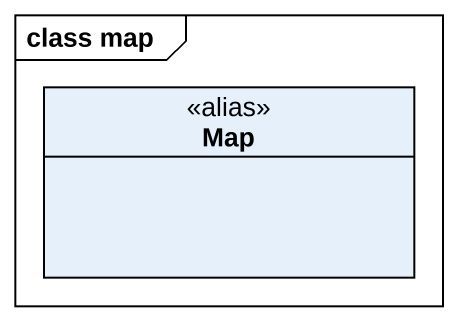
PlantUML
@startuml
mainframe class map
hide circle
hide empty members
class "Map" as Map_ <<alias>>
@enduml
